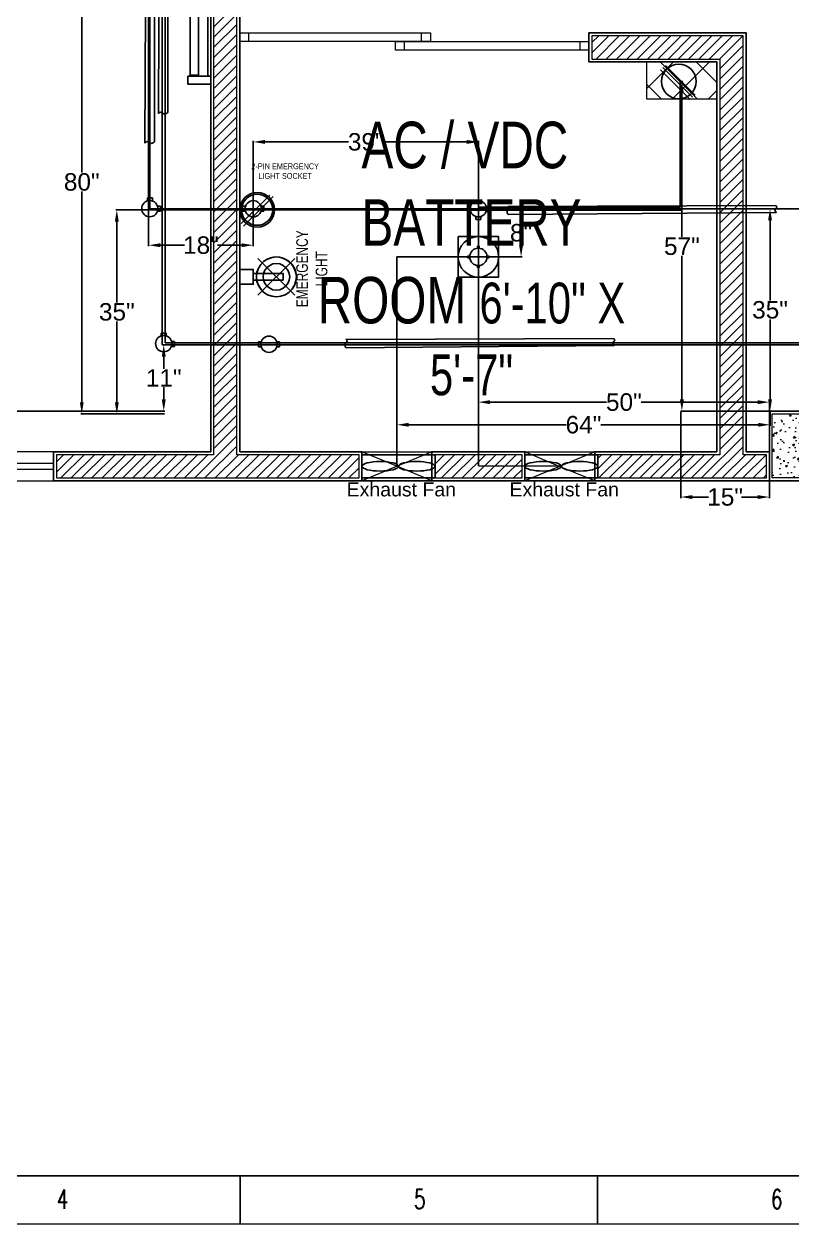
# Model space of a CAD drawing. Header units: inches. Extents: x 112 to 4169, y -2569 to 841.
# Drawn here: x 329 to 461, y -1182 to -975.7 of the extents above; entities that cross this region are included whole.
import ezdxf

# ---------------------------------------------------------------- set-up
doc = ezdxf.new("R2010")
doc.units = ezdxf.units.IN
doc.header["$MEASUREMENT"] = 0
doc.layers.get('Defpoints').update_dxf_attribs({"lineweight": 0})
for name, color, linetype in [('Cables', 7, 'Continuous'), ('Exhaust Fans', 7, 'Continuous'), ('Layer 1', 7, 'Continuous'), ('Lights', 7, 'Continuous'), ('PVC Conduit and Circular Boxes', 7, 'Continuous'), ('Sockets', 7, 'Continuous'), ('wall 05', 253, 'Continuous')]:
    doc.layers.add(name, color=color, linetype=linetype)
for name, color, linetype, lineweight in [('COLUMN', 1, 'Continuous', 25), ('dim', 6, 'Continuous', 15), ('Glass', 5, 'Continuous', 9), ('HACTH', 8, 'Continuous', 9), ('Plaster Line', 254, 'Continuous', 15), ('Switchboard', 30, 'Continuous', 13), ('Text', 252, 'Continuous', 15), ('WINDOW', 140, 'Continuous', 9)]:
    doc.layers.add(name, color=color, linetype=linetype, lineweight=lineweight)
doc.styles.get("Standard").update_dxf_attribs({"font": 'arial.ttf'})
doc.styles.add('Swiss721', font='swisscl.ttf')
doc.styles.add('TEG BORDER', font='txt_qlt.shx', dxfattribs={"width": 0.7, "bigfont": 'hztxt.shx'})
doc.dimstyles.get("Standard").update_dxf_attribs({"dimtxt": 3, "dimasz": 2, "dimexe": 0.18, "dimexo": 0.0625, "dimgap": 0.09, "dimtad": 0, "dimtih": 1, "dimtoh": 1, "dimdec": 0, "dimzin": 0, "dimdsep": 46, "dimtxsty": 'Standard', "dimcen": 0.09, "dimclrd": 5, "dimadec": 0, "dimazin": 0, "dimtfac": 1, "dimtdec": 0, "dimtofl": 0, "dimtmove": 0, "dimatfit": 3, "dimfxl": 1, "dimtolj": 1, "dimtzin": 0, "dimarcsym": 0})
pattern_1 = [(45, (-121864.7342, -172383.6424), (-0.8838834765, 0.8838834765), [])]

# ---------------------------------------------------------------- blocks, each defined once
blk = doc.blocks.new('C 12X12')
at = {"layer": 'HACTH'}
h = blk.add_hatch(dxfattribs=at)
h.set_pattern_fill('AR-CONC', color=256, scale=0.5, style=0)
h.set_pattern_definition([(50, (0, 0), (3.58630091, -0.313760675), [0.375, -4.125]), (355, (0, 0), (-0.69375667, 3.76096067), [0.3, -3.3]), (100.4514, (0.299, -0.026), (2.89254691, 3.44719771), [0.31870095, -3.50571056]), (46.1842, (0, 1), (5.33620524, -0.82759507), [0.5625, -6.1875]), (96.6356, (0.4447, 0.931), (4.67331353, 4.87058935), [0.47805144, -5.258565]), (351.1842, (0, 1), (4.67330973, 4.870593), [0.45, -4.95]), (21, (0.5, 0.75), (2.98453526, -2.01309445), [0.375, -4.125]), (326, (0.5, 0.75), (1.21657666, 3.62575023), [0.3, -3.3]), (71.4514, (0.7487, 0.5822), (4.20111314, 1.61265248), [0.31870095, -3.50571056]), (37.5, (0, 0), (0.060799277, 1.66446927), [0, -3.26, 0, -3.35, 0, -3.3125]), (7.5, (0, 0), (1.315347687, 1.97205856), [0, -1.91, 0, -3.185, 0, -1.2625]), (327.5, (-1.115, 0), (2.66911218, -0.112774359), [0, -1.25, 0, -3.9, 0, -5.175]), (317.5, (-1.615, 0), (2.915930847, 0.50052491), [0, -1.625, 0, -2.59, 0, -3.675])])
h.paths.add_polyline_path([(88279, -6819.5), (88279, -6808.5), (88268, -6808.5), (88268, -6819.5)])
at = {"layer": 'COLUMN'}
blk.add_lwpolyline([(88267.5, -6808), (88279.5, -6808), (88279.5, -6820), (88267.5, -6820)], close=True, dxfattribs=at)
at = {"layer": 'Plaster Line'}
blk.add_lwpolyline([(88268, -6808.5), (88279, -6808.5), (88279, -6819.5), (88268, -6819.5)], close=True, dxfattribs=at)
blk = doc.blocks.new('240 BORDER A2')
at = {"linetype": 'Continuous'}
blk.add_line((5, 5), (489, 5), dxfattribs=at)
for p, q in [((148.5, 0), (148.5, 5)), ((185.63, 0), (185.63, 5))]:
    blk.add_line(p, q)
at = {"color": 5, "lineweight": 15}
blk.add_lwpolyline([(0, 420), (594, 420), (594, 0), (0, 0)], close=True, dxfattribs=at)
blk.add_lwpolyline([(5, 415), (589, 415), (589, 5), (5, 5)], close=True)
at = {"char_height": 2, "width": 2, "attachment_point": 7, "style": 'TEG BORDER'}
for s, insert in [('4', (129.42, 1.59)), ('5', (166.55, 1.59)), ('6', (203.67, 1.59))]:
    blk.add_mtext(s, dxfattribs=dict(at, insert=insert))
blk = doc.blocks.new('A$C63C712C3')
at = {"ltscale": 2}
for p, q in [((39.8, 42), (33.8, 42)), ((39.8, 15.9), (33.8, 15.9)), ((1230.6, 42), (1236.6, 42)), ((1230.6, 15.9), (1236.6, 15.9))]:
    blk.add_line(p, q, dxfattribs=at)
for points in [[(35.5, 102.6), (0, 102.6), (0, 0), (35.5, 0)], [(35.5, 102.6), (1235.5, 102.6), (1235.5, 90.2), (35.5, 90.2)], [(1235.5, 102.6), (1270.9, 102.6), (1270.9, 0), (1235.5, 0)], [(39.8, 47.6), (1230.6, 47.6), (1230.6, 10.1), (39.8, 10.1)]]:
    blk.add_lwpolyline(points, close=True, dxfattribs=at)
blk = doc.blocks.new('*D434')
at = {"color": 0, "lineweight": -2, "transparency": 16777216}
for p, q in [((352.83, -1030.88), (353.23, -1030.88)), ((242.18, -1042.24), (353.23, -1042.24))]:
    blk.add_line(p, q, dxfattribs=at)
at = {"color": 5, "lineweight": -2, "transparency": 16777216}
for p, q in [((353.05, -1032.88), (353.05, -1034.96)), ((353.05, -1040.24), (353.05, -1038.16))]:
    blk.add_line(p, q, dxfattribs=at)
at = {"color": 5, "transparency": 16777216}
for points in [[(352.72, -1032.88), (353.39, -1032.88), (353.05, -1030.88)], [(352.72, -1040.24), (353.39, -1040.24), (353.05, -1042.24)]]:
    blk.add_solid(points, dxfattribs=at)
at = {"layer": 'Defpoints', "color": 0, "transparency": 16777216}
for p in [(352.77, -1030.88), (353.05, -1030.88), (242.12, -1042.24)]:
    blk.add_point(p, dxfattribs=at)
at = {"color": 0, "transparency": 16777216, "insert": (353.05, -1036.56), "char_height": 3, "attachment_point": 5}
blk.add_mtext('\\A1;11"', dxfattribs=at)
blk = doc.blocks.new('*D435')
at = {"color": 0, "lineweight": -2, "transparency": 16777216}
for p, q in [((350.4, -1007.67), (344.81, -1007.67)), ((353.17, -1042.74), (344.81, -1042.74))]:
    blk.add_line(p, q, dxfattribs=at)
at = {"color": 5, "lineweight": -2, "transparency": 16777216}
for p, q in [((344.99, -1009.67), (344.99, -1023.58)), ((344.99, -1040.74), (344.99, -1026.83))]:
    blk.add_line(p, q, dxfattribs=at)
at = {"color": 5, "transparency": 16777216}
for points in [[(344.65, -1009.67), (345.32, -1009.67), (344.99, -1007.67)], [(344.65, -1040.74), (345.32, -1040.74), (344.99, -1042.74)]]:
    blk.add_solid(points, dxfattribs=at)
at = {"layer": 'Defpoints', "color": 0, "transparency": 16777216}
for p in [(350.46, -1007.67), (344.99, -1042.74), (353.23, -1042.74)]:
    blk.add_point(p, dxfattribs=at)
at = {"color": 0, "transparency": 16777216, "insert": (344.99, -1025.21), "char_height": 3, "attachment_point": 5}
blk.add_mtext('\\A1;35"', dxfattribs=at)
blk = doc.blocks.new('*D436')
at = {"color": 0, "lineweight": -2, "transparency": 16777216}
for p, q in [((347.83, -963.02), (338.78, -963.02)), ((352.66, -1042.74), (338.78, -1042.74))]:
    blk.add_line(p, q, dxfattribs=at)
at = {"color": 5, "lineweight": -2, "transparency": 16777216}
for p, q in [((338.96, -965.02), (338.96, -1001.26)), ((338.96, -1040.74), (338.96, -1004.5))]:
    blk.add_line(p, q, dxfattribs=at)
at = {"color": 5, "transparency": 16777216}
for points in [[(338.63, -965.02), (339.29, -965.02), (338.96, -963.02)], [(338.63, -1040.74), (339.29, -1040.74), (338.96, -1042.74)]]:
    blk.add_solid(points, dxfattribs=at)
at = {"layer": 'Defpoints', "color": 0, "transparency": 16777216}
for p in [(347.89, -963.02), (338.96, -1042.74), (352.72, -1042.74)]:
    blk.add_point(p, dxfattribs=at)
at = {"color": 0, "transparency": 16777216, "insert": (338.96, -1002.88), "char_height": 3, "attachment_point": 5}
blk.add_mtext('\\A1;80"', dxfattribs=at)
blk = doc.blocks.new('*D455')
at = {"color": 0, "lineweight": -2, "transparency": 16777216}
for p, q in [((468.35, -1007.48), (457.06, -1007.48)), ((457.18, -1042.24), (457.42, -1042.24))]:
    blk.add_line(p, q, dxfattribs=at)
at = {"color": 5, "lineweight": -2, "transparency": 16777216}
for p, q in [((457.24, -1009.48), (457.24, -1023.23)), ((457.24, -1040.24), (457.24, -1026.48))]:
    blk.add_line(p, q, dxfattribs=at)
at = {"color": 5, "transparency": 16777216}
for points in [[(456.91, -1009.48), (457.58, -1009.48), (457.24, -1007.48)], [(456.91, -1040.24), (457.58, -1040.24), (457.24, -1042.24)]]:
    blk.add_solid(points, dxfattribs=at)
at = {"layer": 'Defpoints', "color": 0, "transparency": 16777216}
for p in [(457.24, -1007.48), (468.41, -1007.48), (457.12, -1042.24)]:
    blk.add_point(p, dxfattribs=at)
at = {"color": 0, "transparency": 16777216, "insert": (457.24, -1024.86), "char_height": 3, "attachment_point": 5}
blk.add_mtext('\\A1;35"', dxfattribs=at)
blk = doc.blocks.new('*D457')
at = {"color": 0, "lineweight": -2, "transparency": 16777216}
for p, q in [((407.12, -1015.8), (407.12, -1040.9)), ((457.12, -1042.18), (457.12, -1040.54))]:
    blk.add_line(p, q, dxfattribs=at)
at = {"color": 5, "lineweight": -2, "transparency": 16777216}
for p, q in [((409.12, -1040.72), (429.14, -1040.72)), ((455.12, -1040.72), (435.1, -1040.72))]:
    blk.add_line(p, q, dxfattribs=at)
at = {"color": 5, "transparency": 16777216}
for points in [[(409.12, -1040.38), (409.12, -1041.05), (407.12, -1040.72)], [(455.12, -1040.38), (455.12, -1041.05), (457.12, -1040.72)]]:
    blk.add_solid(points, dxfattribs=at)
at = {"layer": 'Defpoints', "color": 0, "transparency": 16777216}
for p in [(407.12, -1015.74), (407.12, -1040.72), (457.12, -1042.24)]:
    blk.add_point(p, dxfattribs=at)
at = {"color": 0, "transparency": 16777216, "insert": (432.12, -1040.72), "char_height": 3, "attachment_point": 5}
blk.add_mtext('\\A1;50"', dxfattribs=at)
blk = doc.blocks.new('*D458')
at = {"color": 0, "lineweight": -2, "transparency": 16777216}
for p, q in [((393.12, -1042.3), (393.12, -1044.78)), ((457.24, -1042.3), (457.24, -1044.78))]:
    blk.add_line(p, q, dxfattribs=at)
at = {"color": 5, "lineweight": -2, "transparency": 16777216}
for p, q in [((395.12, -1044.6), (422.19, -1044.6)), ((455.24, -1044.6), (428.17, -1044.6))]:
    blk.add_line(p, q, dxfattribs=at)
at = {"color": 5, "transparency": 16777216}
for points in [[(395.12, -1044.27), (395.12, -1044.93), (393.12, -1044.6)], [(455.24, -1044.27), (455.24, -1044.93), (457.24, -1044.6)]]:
    blk.add_solid(points, dxfattribs=at)
at = {"layer": 'Defpoints', "color": 0, "transparency": 16777216}
for p in [(393.12, -1042.24), (457.24, -1042.24), (393.12, -1044.6)]:
    blk.add_point(p, dxfattribs=at)
at = {"color": 0, "transparency": 16777216, "insert": (425.18, -1044.6), "char_height": 3, "attachment_point": 5}
blk.add_mtext('\\A1;64"', dxfattribs=at)
blk = doc.blocks.new('*D459')
at = {"color": 0, "lineweight": -2, "transparency": 16777216}
for p, q in [((441.91, -1042.3), (441.91, -1057.2)), ((457.12, -1042.3), (457.12, -1057.2))]:
    blk.add_line(p, q, dxfattribs=at)
at = {"color": 5, "lineweight": -2, "transparency": 16777216}
for p, q in [((443.91, -1057.02), (446.68, -1057.02)), ((455.12, -1057.02), (452.35, -1057.02))]:
    blk.add_line(p, q, dxfattribs=at)
at = {"color": 5, "transparency": 16777216}
for points in [[(443.91, -1056.69), (443.91, -1057.36), (441.91, -1057.02)], [(455.12, -1056.69), (455.12, -1057.36), (457.12, -1057.02)]]:
    blk.add_solid(points, dxfattribs=at)
at = {"layer": 'Defpoints', "color": 0, "transparency": 16777216}
for p in [(441.91, -1042.24), (457.12, -1042.24), (457.12, -1057.02)]:
    blk.add_point(p, dxfattribs=at)
at = {"color": 0, "transparency": 16777216, "insert": (449.52, -1057.02), "char_height": 3, "attachment_point": 5}
blk.add_mtext('\\A1;15"', dxfattribs=at)
blk = doc.blocks.new('*D460')
at = {"color": 0, "lineweight": -2, "transparency": 16777216}
for p, q in [((441.84, -985.63), (442.27, -985.63)), ((457.05, -1042.24), (441.91, -1042.24))]:
    blk.add_line(p, q, dxfattribs=at)
at = {"color": 5, "lineweight": -2, "transparency": 16777216}
for p, q in [((442.09, -987.63), (442.09, -1012.32)), ((442.09, -1040.24), (442.09, -1015.55))]:
    blk.add_line(p, q, dxfattribs=at)
at = {"color": 5, "transparency": 16777216}
for points in [[(441.76, -987.63), (442.43, -987.63), (442.09, -985.63)], [(441.76, -1040.24), (442.43, -1040.24), (442.09, -1042.24)]]:
    blk.add_solid(points, dxfattribs=at)
at = {"layer": 'Defpoints', "color": 0, "transparency": 16777216}
for p in [(441.78, -985.63), (442.09, -1042.24), (457.12, -1042.24)]:
    blk.add_point(p, dxfattribs=at)
at = {"color": 0, "transparency": 16777216, "insert": (442.09, -1013.93), "char_height": 3, "attachment_point": 5}
blk.add_mtext('\\A1;57"', dxfattribs=at)
blk = doc.blocks.new('*D461')
at = {"color": 0, "lineweight": -2, "transparency": 16777216}
for p, q in [((350.46, -1007.74), (350.46, -1013.92)), ((368.43, -1007.54), (368.43, -1013.92))]:
    blk.add_line(p, q, dxfattribs=at)
at = {"color": 5, "lineweight": -2, "transparency": 16777216}
for p, q in [((352.46, -1013.74), (356.61, -1013.74)), ((366.43, -1013.74), (362.29, -1013.74))]:
    blk.add_line(p, q, dxfattribs=at)
at = {"color": 5, "transparency": 16777216}
for points in [[(352.46, -1013.41), (352.46, -1014.07), (350.46, -1013.74)], [(366.43, -1013.41), (366.43, -1014.07), (368.43, -1013.74)]]:
    blk.add_solid(points, dxfattribs=at)
at = {"layer": 'Defpoints', "color": 0, "transparency": 16777216}
for p in [(350.46, -1007.67), (368.43, -1007.48), (350.46, -1013.74)]:
    blk.add_point(p, dxfattribs=at)
at = {"color": 0, "transparency": 16777216, "insert": (359.45, -1013.74), "char_height": 3, "attachment_point": 5}
blk.add_mtext('\\A1;18"', dxfattribs=at)
blk = doc.blocks.new('*D462')
at = {"color": 0, "lineweight": -2, "transparency": 16777216}
for p, q in [((368.43, -1007.48), (368.43, -995.81)), ((407.12, -1007.12), (407.12, -995.81))]:
    blk.add_line(p, q, dxfattribs=at)
at = {"color": 5, "lineweight": -2, "transparency": 16777216}
for p, q in [((370.43, -995.99), (384.8, -995.99)), ((405.12, -995.99), (390.75, -995.99))]:
    blk.add_line(p, q, dxfattribs=at)
at = {"color": 5, "transparency": 16777216}
for points in [[(370.43, -995.65), (370.43, -996.32), (368.43, -995.99)], [(405.12, -995.65), (405.12, -996.32), (407.12, -995.99)]]:
    blk.add_solid(points, dxfattribs=at)
at = {"layer": 'Defpoints', "color": 0, "transparency": 16777216}
for p in [(368.43, -995.99), (368.43, -1007.54), (407.12, -1007.19)]:
    blk.add_point(p, dxfattribs=at)
at = {"color": 0, "transparency": 16777216, "insert": (387.77, -995.99), "char_height": 3, "attachment_point": 5}
blk.add_mtext('\\A1;39"', dxfattribs=at)
blk = doc.blocks.new('*D463')
at = {"color": 0, "lineweight": -2, "transparency": 16777216}
for p, q in [((407.18, -1007.48), (414.64, -1007.48)), ((407.18, -1015.74), (414.64, -1015.74))]:
    blk.add_line(p, q, dxfattribs=at)
at = {"color": 5, "lineweight": -2, "transparency": 16777216}
for p, q in [((414.46, -1009.48), (414.46, -1009.99)), ((414.46, -1013.74), (414.46, -1013.23))]:
    blk.add_line(p, q, dxfattribs=at)
at = {"color": 5, "transparency": 16777216}
for points in [[(414.12, -1009.48), (414.79, -1009.48), (414.46, -1007.48)], [(414.12, -1013.74), (414.79, -1013.74), (414.46, -1015.74)]]:
    blk.add_solid(points, dxfattribs=at)
at = {"layer": 'Defpoints', "color": 0, "transparency": 16777216}
for p in [(407.12, -1007.48), (407.12, -1015.74), (414.46, -1015.74)]:
    blk.add_point(p, dxfattribs=at)
at = {"color": 0, "transparency": 16777216, "insert": (414.46, -1011.61), "char_height": 3, "attachment_point": 5}
blk.add_mtext('\\A1;8"', dxfattribs=at)

msp = doc.modelspace()

# ---------------------------------------------------------------- hatches: boundary and pattern name
at = {"layer": 'HACTH'}
h = msp.add_hatch(dxfattribs=at)
h.set_pattern_fill('ANSI31', color=256, scale=10, style=0)
h.set_pattern_definition(pattern_1)
h.paths.add_polyline_path([(365.62, -1049.74), (365.62, -878.74), (453.62, -878.74), (453.62, -874.74), (361.62, -874.74), (361.62, -1049.74), (334.62, -1049.74), (334.62, -1053.74), (386.62, -1053.74), (386.62, -1049.74), (366.12, -1049.74)])
h = msp.add_hatch(dxfattribs=at)
h.set_pattern_fill('ANSI31', color=256, scale=10, style=0)
h.set_pattern_definition([(45, (-121864.2342, -172383.6424), (-0.8838834765, 0.8838834765), [])])
h.paths.add_polyline_path([(448.62, -981.74), (448.62, -1049.74), (427.62, -1049.74), (427.62, -1053.74), (456.62, -1053.74), (456.62, -1049.74), (452.62, -1049.74), (452.62, -977.74), (426.62, -977.74), (426.62, -981.74)])
h = msp.add_hatch(dxfattribs=at)
h.set_pattern_fill('ANSI31', color=256, scale=10, style=0)
h.set_pattern_definition(pattern_1)
h.paths.add_polyline_path([(399.62, -1049.74), (399.62, -1053.74), (414.62, -1053.74), (414.62, -1049.74)])
at = {"layer": 'Switchboard'}
h = msp.add_hatch(dxfattribs=at)
h.set_pattern_fill('ANSI37', color=256, scale=35)
h.set_pattern_definition([(45, (173.4567, -1435.032), (-3.093592, 3.093592), []), (135, (173.4567, -1435.032), (-3.093592, -3.093592), [])])
h.paths.add_polyline_path([(448.12, -988.65), (448.12, -982.24), (436.06, -982.24), (436.06, -988.65)])

# ---------------------------------------------------------------- linework, layer by layer
for p, q in [((366.61, -1007.91), (366.61, -1007.04)), ((366.61, -1007.04), (367.1, -1007.04)), ((367.1, -1007.91), (366.61, -1007.91)), ((369.77, -1007.04), (370.26, -1007.04)), ((370.26, -1007.91), (369.77, -1007.91)), ((370.26, -1007.04), (370.26, -1007.91)), ((405.78, -1007.07), (405.28, -1007.07)), ((405.28, -1007.07), (405.28, -1007.86)), ((405.28, -1007.86), (405.8, -1007.86)), ((408.96, -1007.96), (408.43, -1007.96)), ((408.46, -1007.08), (408.96, -1007.08)), ((408.96, -1007.08), (408.96, -1007.96)), ((406.68, -1009.3), (406.68, -1008.81)), ((407.55, -1009.3), (406.68, -1009.3)), ((407.55, -1008.81), (407.55, -1009.3))]:
    msp.add_line(p, q)
for points in [[(406.97, -1014.25), (406.97, -1013.91), (407.26, -1013.91), (407.26, -1014.25)], [(405.63, -1015.6), (405.29, -1015.61), (405.29, -1015.9), (405.63, -1015.9)], [(408.6, -1015.6), (408.94, -1015.61), (408.94, -1015.9), (408.6, -1015.9)], [(406.97, -1017.22), (406.97, -1017.56), (407.26, -1017.56), (407.26, -1017.22)]]:
    msp.add_lwpolyline(points)
for centre, radius in [((368.43, -1007.48), 1.4), ((407.12, -1007.48), 1.4), ((407.12, -1015.74), 1.49)]:
    msp.add_circle(centre, radius)
at = {"layer": 'Cables', "color": 1}
for p, q in [((350.46, -777.45), (350.46, -1007.67)), ((442.09, -1007.76), (442.09, -986.88)), ((350.46, -1007.67), (442.09, -1007.76))]:
    msp.add_line(p, q, dxfattribs=at)
at = {"layer": 'Cables', "color": 6}
for p, q in [((350.66, -777.45), (350.66, -1007.46)), ((350.66, -1007.46), (369.15, -1007.48)), ((361.99, -1007.48), (824.61, -1007.48))]:
    msp.add_line(p, q, dxfattribs=at)
at = {"layer": 'Cables', "color": 142}
for p, q in [((352.77, -777.73), (352.77, -1030.88)), ((353.3, -777.73), (353.3, -1030.54)), ((352.77, -1030.88), (521.2, -1030.88)), ((353.3, -1030.54), (815.24, -1030.54))]:
    msp.add_line(p, q, dxfattribs=at)
at = {"layer": 'Cables', "color": 3}
for p, q in [((441.78, -985.63), (441.78, -1007.19)), ((407.12, -1007.19), (441.78, -1007.19)), ((407.12, -1007.19), (407.12, -1015.74)), ((407.12, -1015.74), (393.12, -1015.74)), ((393.12, -1015.74), (393.12, -1051.74)), ((407.12, -1015.74), (407.12, -1051.63)), ((407.12, -1051.63), (421.39, -1051.74))]:
    msp.add_line(p, q, dxfattribs=at)
at = {"layer": 'Defpoints'}
for points in [[(387.12, -1049.24), (399.12, -1049.24), (399.12, -1054.24), (387.12, -1054.24)], [(415.12, -1049.24), (427.12, -1049.24), (427.12, -1054.24), (415.12, -1054.24)]]:
    msp.add_lwpolyline(points, close=True, dxfattribs=at)
at = {"layer": 'dim'}
for points in [[(393.12, -1051.74), (387.12, -1049.24), (399.12, -1049.24), (387.12, -1054.24), (399.12, -1054.24), (393.12, -1051.74)], [(420.87, -1051.74), (415.12, -1049.24), (427.12, -1049.24), (415.12, -1054.24), (427.12, -1054.24), (420.87, -1051.74)]]:
    msp.add_lwpolyline(points, dxfattribs=at)
at = {"layer": 'Exhaust Fans'}
for points in [[(399.67, -1049.74), (399.67, -1053.74), (387.12, -1053.74), (387.12, -1049.74)], [(427.67, -1049.74), (427.67, -1053.74), (415.12, -1053.74), (415.12, -1049.74)]]:
    msp.add_lwpolyline(points, close=True, dxfattribs=at)
for centre in [(390.25, -1051.74), (418.25, -1051.74)]:
    msp.add_ellipse(centre, major_axis=(3.14, 0), ratio=0.260631, dxfattribs=at)
at = {"layer": 'Exhaust Fans', "extrusion": (0, 0, -1)}
for centre in [(396.53, -1051.74), (424.53, -1051.74)]:
    msp.add_ellipse(centre, major_axis=(-3.14, 0), ratio=0.260631, dxfattribs=at)
at = {"layer": 'Glass', "ltscale": 10}
msp.add_lwpolyline([(334.12, -1052.24), (334.12, -1051.24), (274.12, -1051.24), (274.12, -1052.24)], close=True, dxfattribs=at)
at = {"layer": 'Layer 1', "color": 1}
for points in [[(372.41, -1015.76), (373.15, -1015.86), (373.9, -1016.11), (374.55, -1016.51), (375.1, -1017.06), (375.5, -1017.7), (375.75, -1018.4), (375.84, -1019.2), (375.75, -1019.95), (375.5, -1020.64), (375.1, -1021.29), (374.55, -1021.84), (373.9, -1022.24), (373.15, -1022.49), (372.41, -1022.59), (371.66, -1022.49), (370.91, -1022.24), (370.27, -1021.84), (369.72, -1021.29), (369.32, -1020.64), (369.07, -1019.95), (369.02, -1019.2), (369.07, -1018.4), (369.32, -1017.7), (369.72, -1017.06), (370.27, -1016.51), (370.91, -1016.11), (371.66, -1015.86), (372.41, -1015.76)], [(369.12, -1018.35), (369.32, -1017.7), (369.72, -1017.06), (370.22, -1016.56), (370.81, -1016.16), (371.46, -1015.91), (372.16, -1015.76)], [(369.22, -1022.34), (375.6, -1016.01)], [(375.6, -1022.34), (369.22, -1016.01)], [(372.16, -1015.76), (372.96, -1015.81), (373.7, -1016.01), (374.4, -1016.41), (374.95, -1016.91), (375.4, -1017.56), (375.7, -1018.3), (375.84, -1019.05), (375.75, -1019.85), (375.55, -1020.59), (375.1, -1021.24), (374.6, -1021.79), (373.9, -1022.24), (373.2, -1022.49), (372.41, -1022.59)], [(366.13, -1020.44), (368.42, -1020.44), (368.42, -1017.9), (366.13, -1017.9)], [(366.13, -1020.44), (366.13, -1017.9)], [(366.13, -1017.9), (368.42, -1017.9)], [(368.42, -1017.9), (368.42, -1020.44)], [(368.42, -1018.6), (368.42, -1019.75), (373.55, -1019.75)], [(368.42, -1018.6), (373.55, -1018.6), (368.77, -1018.6), (368.42, -1018.6), (368.42, -1019.75)], [(369.12, -1018.35), (369.02, -1018.6), (369.02, -1019.75)], [(372.41, -1016.91), (373.01, -1016.96), (373.55, -1017.21), (374, -1017.56), (374.4, -1018.05), (374.6, -1018.6), (374.7, -1019.2), (374.6, -1019.75), (374.4, -1020.3), (374, -1020.79), (373.55, -1021.14), (373.01, -1021.39), (372.41, -1021.44), (371.81, -1021.39), (371.26, -1021.14), (370.81, -1020.79), (370.41, -1020.3), (370.22, -1019.75), (370.12, -1019.2), (370.22, -1018.6), (370.41, -1018.05), (370.81, -1017.56), (371.26, -1017.21), (371.81, -1016.96), (372.41, -1016.91)], [(373.55, -1019.75), (373.55, -1018.6)], [(373.55, -1019.75), (373.55, -1018.6)], [(368.42, -1020.44), (366.13, -1020.44)], [(373.55, -1019.75), (368.42, -1019.75)], [(372.41, -1022.59), (371.61, -1022.49), (370.86, -1022.24), (370.22, -1021.79), (369.67, -1021.19), (369.27, -1020.49), (369.02, -1019.75)]]:
    msp.add_lwpolyline(points, dxfattribs=at)
at = {"layer": 'Lights', "color": 40}
for p, q in [((407.12, -1019.68), (407.12, -1011.8)), ((411.06, -1015.74), (403.18, -1015.74))]:
    msp.add_line(p, q, dxfattribs=at)
at = {"layer": 'Lights'}
msp.add_lwpolyline([(403.64, -1012.26), (410.59, -1012.26), (410.59, -1019.21), (403.64, -1019.21)], close=True, dxfattribs=at)
msp.add_circle((407.12, -1015.74), 3.48, dxfattribs=at)
at = {"layer": 'Plaster Line'}
for points in [[(365.62, -1049.74), (365.62, -878.74), (453.62, -878.74), (453.62, -874.74), (361.62, -874.74), (361.62, -1049.74)], [(361.62, -1049.74), (334.62, -1049.74), (334.62, -1053.74), (386.62, -1053.74), (386.62, -1049.74), (366.12, -1049.74)], [(386.62, -1049.74), (365.62, -1049.74)]]:
    msp.add_lwpolyline(points, dxfattribs=at)
for points in [[(448.62, -1049.74), (427.62, -1049.74), (427.62, -1053.74), (456.62, -1053.74), (456.62, -1049.74), (452.62, -1049.74), (452.62, -977.74), (426.62, -977.74), (426.62, -981.74), (448.62, -981.74), (448.62, -1049.74)], [(399.62, -1053.74), (414.62, -1053.74), (414.62, -1049.74), (399.62, -1049.74)]]:
    msp.add_lwpolyline(points, close=True, dxfattribs=at)
at = {"layer": 'PVC Conduit and Circular Boxes'}
for p, q in [((350.26, -1006.12), (350.26, -1005.62)), ((350.26, -1005.62), (351.14, -1005.62)), ((351.14, -1005.62), (351.14, -1006.14)), ((351.99, -1007.02), (352.48, -1007.02)), ((352.48, -1007.9), (351.99, -1007.9)), ((352.48, -1007.02), (352.48, -1007.9)), ((352.62, -1029.32), (352.62, -1028.83)), ((352.62, -1028.83), (353.49, -1028.83)), ((353.49, -1028.83), (353.49, -1029.32)), ((354.89, -1031.13), (354.37, -1031.14)), ((354.4, -1030.26), (354.89, -1030.26)), ((354.89, -1030.26), (354.89, -1031.13)), ((369.32, -1031.2), (369.32, -1030.33)), ((369.32, -1030.33), (369.81, -1030.33)), ((369.81, -1031.2), (369.32, -1031.2)), ((372.48, -1030.33), (372.97, -1030.33)), ((372.97, -1031.2), (372.48, -1031.2)), ((372.97, -1030.33), (372.97, -1031.2))]:
    msp.add_line(p, q, dxfattribs=at)
for points in [[(353.78, -990.88, -0.424763), (352.81, -991.03, 0.571886), (352.14, -991.09), (352.33, -945.02, -0.456322), (353.22, -945.03, 0.605884), (353.74, -945.03)], [(351.46, -995.95, -0.424763), (350.49, -996.09, 0.571886), (349.82, -996.16), (350.01, -950.08, -0.456322), (350.9, -950.1, 0.605884), (351.42, -950.1)], [(458.24, -1006.91, -0.56347), (458.25, -1007.42, 0.571886), (458.32, -1008.09), (412.25, -1008.47, -0.456322), (412.25, -1007.58, 0.605884), (412.24, -1007.06)], [(430.4, -1029.8, -0.56347), (430.4, -1030.3, 0.571886), (430.48, -1030.97), (384.4, -1031.35, -0.456322), (384.4, -1030.46, 0.605884), (384.4, -1029.94)]]:
    msp.add_lwpolyline(points, format="xyb", close=True, dxfattribs=at)
for centre in [(350.66, -1007.46), (353.05, -1030.65), (371.14, -1030.76)]:
    msp.add_circle(centre, 1.4, dxfattribs=at)
at = {"layer": 'Sockets', "color": 5}
for p, q in [((438.43, -983.58), (443.53, -988.68)), ((438.84, -983.21), (443.94, -988.31)), ((439.26, -982.85), (444.36, -987.95))]:
    msp.add_line(p, q, dxfattribs=at)
at = {"layer": 'Sockets', "color": 1}
for p, q in [((371.27, -1005.14), (366.38, -1010.03)), ((371.85, -1005.34), (366.75, -1010.44))]:
    msp.add_line(p, q, dxfattribs=at)
at = {"layer": 'Sockets', "color": 5}
msp.add_circle((441.56, -985.59), 2.99, dxfattribs=at)
at = {"layer": 'Sockets', "color": 1}
for radius in [2.99, 2.67]:
    msp.add_circle((369.11, -1007.65), radius, dxfattribs=at)
at = {"layer": 'Switchboard'}
msp.add_lwpolyline([(436.06, -982.24), (448.12, -982.24), (448.12, -988.65), (436.06, -988.65)], close=True, dxfattribs=at)
at = {"layer": 'wall 05'}
for points in [[(366.12, -1049.24), (366.12, -1049.24), (366.12, -879.24), (454.12, -879.24), (454.12, -874.24), (361.12, -874.24), (361.12, -1049.24)], [(453.12, -1049.24), (453.12, -977.24), (426.12, -977.24), (426.12, -982.24), (448.12, -982.24), (448.12, -1049.24)], [(361.12, -1049.24), (334.12, -1049.24), (334.12, -1054.24), (387.12, -1054.24), (387.12, -1049.24), (366.12, -1049.24)], [(361.12, -1054.24), (387.12, -1054.24), (387.12, -1049.24)], [(453.12, -1049.24), (457.12, -1049.24), (457.12, -1054.24), (427.12, -1054.24), (427.12, -1049.24), (448.12, -1049.24)]]:
    msp.add_lwpolyline(points, dxfattribs=at)
msp.add_lwpolyline([(399.12, -1054.24), (415.12, -1054.24), (415.12, -1049.24), (399.12, -1049.24)], close=True, dxfattribs=at)
at = {"layer": 'WINDOW'}
for points in [[(366.12, -977.24), (367.62, -977.24), (367.62, -978.74), (366.12, -978.74)], [(366.12, -977.24), (398.87, -977.24), (398.87, -978.74), (366.12, -978.74)], [(397.37, -977.24), (398.87, -977.24), (398.87, -978.74), (397.37, -978.74)], [(392.87, -978.74), (394.37, -978.74), (394.37, -980.24), (392.87, -980.24)], [(426.12, -980.24), (392.87, -980.24), (392.87, -978.74), (426.12, -978.74)], [(424.62, -978.74), (426.12, -978.74), (426.12, -980.24), (424.62, -980.24)]]:
    msp.add_lwpolyline(points, close=True, dxfattribs=at)
at = {"layer": 'WINDOW', "ltscale": 10}
msp.add_lwpolyline([(334.12, -1054.24), (334.12, -1049.24), (274.12, -1049.24), (274.12, -1054.24)], close=True, dxfattribs=at)

# ---------------------------------------------------------------- block references
at = {"xscale": 1.652949273830399, "yscale": 1.652949273830399, "zscale": 1.652949273830399}
msp.add_blockref('240 BORDER A2', (120.75, -1181.97), dxfattribs=at)
at = {"layer": 'HACTH'}
msp.add_blockref('C 12X12', (-87810.38, 5765.76), dxfattribs=at)
at = {"layer": 'Lights', "lineweight": 0, "xscale": 0.03825769670308159, "yscale": 0.03825769671356965, "zscale": 0.03825769671681735, "rotation": 270}
msp.add_blockref('A$C63C712C3', (357.19, -937.43), dxfattribs=at)

# ---------------------------------------------------------------- texts
for p in [(384.48, -1056.91), (412.48, -1056.91)]:
    msp.add_text('Exhaust Fan', height=2.3967).set_placement(p)
at = {"layer": 'Text', "color": 9, "insert": (405.94, -992.51), "char_height": 8, "width": 63.1303, "attachment_point": 2, "style": 'Swiss721'}
msp.add_mtext('AC / VDC  BATTERY ROOM {\\H0.875x;6\'-10" X 5\'-7"}', dxfattribs=at)
at = {"layer": 'Text', "color": 4, "insert": (373.92, -999.67), "char_height": 1, "width": 12.2818, "attachment_point": 2, "style": 'Swiss721'}
msp.add_mtext('2-PIN EMERGENCY LIGHT SOCKET', dxfattribs=at)
at = {"layer": 'Text', "color": 4, "insert": (375.83, -1017.79), "char_height": 2, "width": 15.6576, "attachment_point": 2, "rotation": 90, "style": 'Swiss721'}
msp.add_mtext('EMERGENCY LIGHT ', dxfattribs=at)

# ---------------------------------------------------------------- dimensions: what is measured, and where the dimension line sits
for base, p1, p2, picture, middle in [((338.96, -1042.74), (347.89, -963.02), (352.72, -1042.74), '*D436', (338.96, -1002.88)), ((442.09, -1042.24), (441.78, -985.63), (457.12, -1042.24), '*D460', (442.09, -1013.93)), ((344.99, -1042.74), (350.46, -1007.67), (353.23, -1042.74), '*D435', (344.99, -1025.21)), ((414.46, -1015.74), (407.12, -1007.48), (407.12, -1015.74), '*D463', (414.46, -1011.61)), ((457.24, -1007.48), (457.12, -1042.24), (468.41, -1007.48), '*D455', (457.24, -1024.86)), ((353.05, -1030.88), (242.12, -1042.24), (352.77, -1030.88), '*D434', (353.05, -1036.56))]:
    dim = msp.add_linear_dim(base=base, p1=p1, p2=p2, angle=90, dimstyle='Standard', override={"dimpost": '"'})
    dim.commit()
    dim.dimension.update_dxf_attribs({"geometry": picture, "text_midpoint": middle})
for base, p1, p2, picture, middle in [((368.43, -995.99), (407.12, -1007.19), (368.43, -1007.54), '*D462', (387.77, -995.99)), ((350.46, -1013.74), (368.43, -1007.48), (350.46, -1007.67), '*D461', (359.45, -1013.74)), ((407.12, -1040.72), (457.12, -1042.24), (407.12, -1015.74), '*D457', (432.12, -1040.72)), ((393.12, -1044.6), (457.24, -1042.24), (393.12, -1042.24), '*D458', (425.18, -1044.6)), ((457.12, -1057.02), (441.91, -1042.24), (457.12, -1042.24), '*D459', (449.52, -1057.02))]:
    dim = msp.add_linear_dim(base=base, p1=p1, p2=p2, dimstyle='Standard', override={"dimpost": '"'})
    dim.commit()
    dim.dimension.update_dxf_attribs({"geometry": picture, "text_midpoint": middle})

doc.saveas('drawing.dxf')
